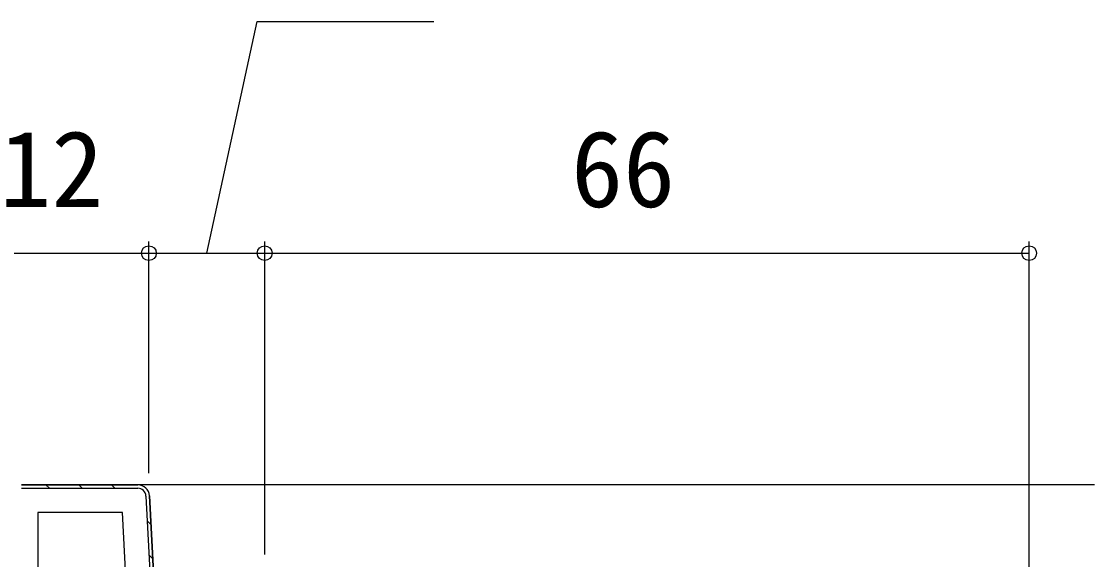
# Model space of a CAD drawing. Units: millimetres, scale not verified. Extents: x -525 to 525, y -783 to 778.
# Drawn here: x -370.9 to -278.2, y -233.2 to -186.8 of the extents above; entities that cross this region are included whole.
import ezdxf
from ezdxf.enums import TextEntityAlignment as Align

# ---------------------------------------------------------------- set-up
doc = ezdxf.new("R2010")
doc.units = ezdxf.units.MM
doc.header["$LTSCALE"] = 4
for name, color, linetype in [('0-2_YKK_11', 7, 'Continuous'), ('0-3_YKK_12', 2, 'Continuous'), ('0-6_YKK_D', 6, 'Continuous')]:
    doc.layers.add(name, color=color, linetype=linetype)
doc.styles.add('ＭＳ ゴシック', font='')
doc.styles.get('ＭＳ ゴシック').set_extended_font_data('MS Gothic')

msp = doc.modelspace()

# ---------------------------------------------------------------- linework, layer by layer
at = {"layer": '0-2_YKK_11'}
for p, q in [((-370.857, -226.796), (-360.806, -226.796)), ((-360.806, -226.796), (-370.857, -226.796)), ((-368.744, -226.796), (-368.444, -227.096)), ((-365.916, -226.796), (-365.616, -227.096)), ((-363.088, -226.796), (-362.788, -227.096)), ((-370.857, -227.096), (-360.806, -227.096)), ((-360.107, -227.759), (-358.688, -254.838)), ((-359.996, -229.888), (-359.679, -230.205)), ((-359.839, -232.873), (-359.522, -233.19))]:
    msp.add_line(p, q, dxfattribs=at)
for points in [[(-359.808, -227.743), (-358.364, -255.296), (-341.857, -255.296), (-341.857, -257.696), (-341.857, -255.296), (-358.364, -255.296)], [(-360.767, -255.296), (-362.135, -229.196), (-369.457, -229.196), (-369.457, -255.296)]]:
    msp.add_lwpolyline(points, close=True, dxfattribs=at)
for radius, start, end in [(1, 3.00003, 90), (1, 3.00003, 90), (0.7, 3.00002, 89.99999)]:
    msp.add_arc((-360.806, -227.796), radius, start, end, dxfattribs=at)
at = {"layer": '0-3_YKK_12'}
msp.add_line((-278.211, -226.796), (-360.806, -226.796), dxfattribs=at)
at = {"layer": '0-6_YKK_D'}
for p, q in [((-359.857, -225.796), (-359.857, -205.796)), ((-359.857, -225.796), (-359.857, -205.796)), ((-349.857, -232.795), (-349.857, -205.796)), ((-349.857, -232.795), (-349.857, -205.796)), ((-283.857, -237.51), (-283.857, -205.796)), ((-371.857, -206.796), (-359.857, -206.796)), ((-359.857, -206.796), (-349.857, -206.796)), ((-349.857, -206.796), (-283.857, -206.796))]:
    msp.add_line(p, q, dxfattribs=at)
msp.add_lwpolyline([(-354.857, -206.796), (-350.516, -186.796), (-335.266, -186.796)], dxfattribs=at)
for centre in [(-359.857, -206.796), (-359.857, -206.796), (-349.857, -206.796), (-349.857, -206.796), (-283.857, -206.796)]:
    msp.add_circle(centre, 0.637, dxfattribs=at)

# ---------------------------------------------------------------- texts
at = {"layer": '0-6_YKK_D', "style": 'ＭＳ ゴシック'}
for s, p in [('12', (-372.761, -204.796)), ('66', (-323.403, -204.796))]:
    msp.add_text(s, height=6.598, dxfattribs=at).set_placement(p, align=Align.BOTTOM_LEFT)

doc.saveas('drawing.dxf')
